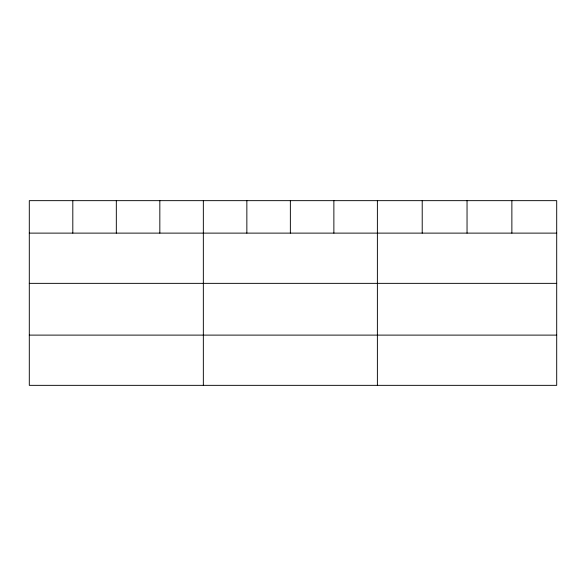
<?xml version="1.0" encoding="UTF-8"?>
<svg xmlns="http://www.w3.org/2000/svg" width="586" height="586" viewBox="0 0 586 586"><rect width="100%" height="100%" fill="white"/><g stroke="black" fill="none" stroke-linecap="round" stroke-linejoin="round"><path stroke-width="0.88" d="M556.7 283.353L556.7 200.654L29.3 200.654L29.3 385.346L556.7 385.346L556.7 283.353L29.3 283.353M29.3 233.118L556.7 233.118M29.3 335.111L556.7 335.111M511.871 200.654L511.871 233.118M467.042 200.654L467.042 233.118M422.213 200.654L422.213 233.118M377.384 200.654L377.384 385.346M333.874 200.654L333.874 233.118M290.363 200.654L290.363 233.118M246.853 200.654L246.853 233.118M203.342 200.654L203.342 385.346M159.832 200.654L159.832 233.118M116.321 200.654L116.321 233.118M72.811 200.654L72.811 233.118"/></g></svg>
